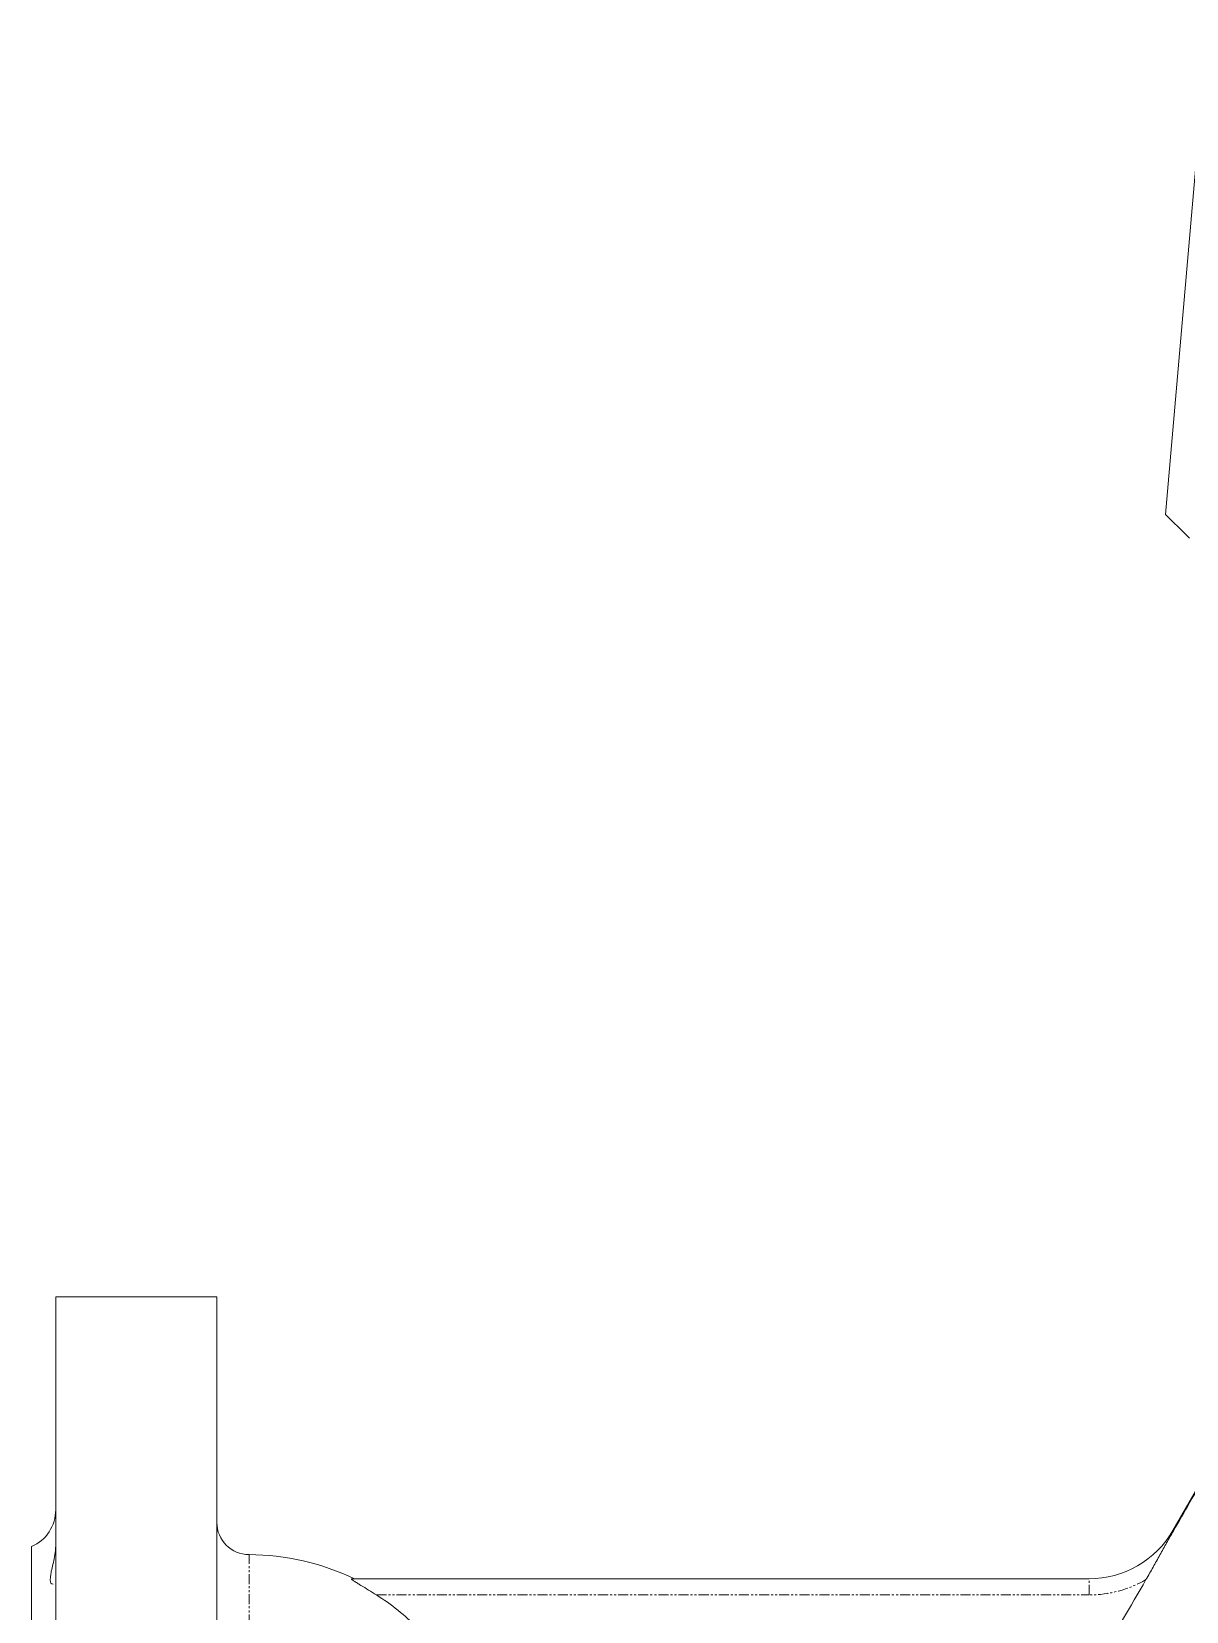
# Model space of a CAD drawing. Extents: x 2569 to 19597, y 1825 to 16548.
# Drawn here: x 16662.9 to 16777.5, y 15220.3 to 15377.1 of the extents above; entities that cross this region are included whole.
import ezdxf

# ---------------------------------------------------------------- set-up
doc = ezdxf.new("R2010")
doc.units = 0
doc.linetypes.add('PHANTOM', pattern=[2.5, 1.25, -0.25, 0.25, -0.25, 0.25, -0.25])

# ---------------------------------------------------------------- blocks, each defined once
blk = doc.blocks.new('aaaqww')
at = {"color": 7, "linetype": 'Continuous', "lineweight": 5}
for p, q in [((-387089.61, 108648.11), (-387089.61, 108727.11)), ((-387086.61, 108617.11), (-387086.61, 108727.11)), ((-387066.61, 108617.11), (-387066.61, 108727.11)), ((-386958.32, 108652.11), (-387049.88, 108652.11)), ((-386942.89, 108637.39), (-386947.92, 108646.11)), ((-386946.25, 108522.62), (-386948.85, 108520.02)), ((-386943.61, 108460.11), (-386948.85, 108520.02))]:
    blk.add_line(p, q, dxfattribs=at)
at = {"color": 7, "linetype": 'PHANTOM', "lineweight": 5}
for p, q in [((-387062.61, 108670.27), (-387062.61, 108649.11)), ((-387046.8, 108654.11), (-386958.32, 108654.11)), ((-386958.32, 108654.11), (-386958.32, 108652.11))]:
    blk.add_line(p, q, dxfattribs=at)
at = {"color": 7, "linetype": 'PHANTOM', "lineweight": 5, "flags": 128}
blk.add_lwpolyline([(-386947.85, 108646.15), (-386947.87, 108646.14), (-386947.88, 108646.13), (-386947.9, 108646.13), (-386947.91, 108646.12), (-386947.91, 108646.12), (-386947.92, 108646.11), (-386947.92, 108646.11), (-386947.92, 108646.11)], dxfattribs=at)
at = {"color": 7, "linetype": 'Continuous', "lineweight": 5, "flags": 128}
blk.add_lwpolyline([(-386946.25, 108522.62), (-386946.17, 108522.7), (-386946.04, 108522.82), (-386945.88, 108522.99)], dxfattribs=at)
at = {"color": 7, "linetype": 'Continuous', "lineweight": 5}
for centre, radius, start, end in [((-387062.61, 108679.11), 29.58, 302.3115, 315), ((-387062.61, 108679.11), 30, 270, 295.8419), ((-386958.32, 108640.11), 12, 30, 90), ((-387062.61, 108645.11), 4, 90, 180), ((-387091.61, 108643.53), 5, 0, 66.4218)]:
    blk.add_arc(centre, radius, start, end, dxfattribs=at)
at = {"color": 7, "linetype": 'PHANTOM', "lineweight": 5}
blk.add_arc((-386958.32, 108640.11), 14, 59.7822, 90, dxfattribs=at)
at = {"color": 7, "linetype": 'Continuous', "lineweight": 5}
for points, degree in [([(-386951.27, 108652.21), (-386955.13, 108658.88), (-386958.99, 108665.55), (-386962.84, 108672.21)], 3), ([(-387086.61, 108617.11), (-387066.61, 108617.11)], 1)]:
    blk.add_open_spline(points, degree=degree, dxfattribs=at)
for points, knots in [([(-387086.61, 108647.72), (-387086.61, 108647.72), (-387086.61, 108648.5), (-387086.84, 108649.97), (-387087.33, 108651.7), (-387087.3, 108652.73), (-387087.03, 108652.75), (-387086.93, 108652.76)], [0, 0, 0, 0, 0.001452, 0.254556, 0.517014, 0.814264, 1, 1, 1, 1]), ([(-387049.88, 108652.11), (-387049.9, 108652.11), (-387049.91, 108652.12), (-387049.9, 108652.15), (-387049.88, 108652.17), (-387049.79, 108652.25), (-387049.69, 108652.32), (-387049.45, 108652.47), (-387049.31, 108652.56), (-387049.03, 108652.74), (-387048.88, 108652.83), (-387048.42, 108653.11), (-387048.1, 108653.3), (-387047.45, 108653.7), (-387047.12, 108653.9), (-387046.8, 108654.11)], [0, 0, 0, 0, 0.0625, 0.0625, 0.125, 0.125, 0.25, 0.25, 0.375, 0.375, 0.5, 0.5, 0.75, 0.75, 1, 1, 1, 1]), ([(-386947.85, 108646.15), (-386948, 108646.41), (-386948.15, 108646.66), (-386948.43, 108647.17), (-386948.57, 108647.41), (-386948.99, 108648.16), (-386949.26, 108648.65), (-386949.82, 108649.65), (-386950.1, 108650.15), (-386950.67, 108651.17), (-386950.97, 108651.68), (-386951.27, 108652.21)], [0, 0, 0, 0, 0.125, 0.125, 0.25, 0.25, 0.5, 0.5, 0.75, 0.75, 1, 1, 1, 1]), ([(-386947.85, 108646.15), (-386947.19, 108645), (-386946.52, 108643.84), (-386945.85, 108642.69), (-386944.97, 108641.16), (-386944.08, 108639.63), (-386943.2, 108638.1)], [0.020000001, 0.020000001, 0.020000001, 0.020000001, 0.024000001, 0.024000001, 0.024000001, 0.02930406, 0.02930406, 0.02930406, 0.02930406])]:
    blk.add_open_spline(points, degree=3, knots=knots, dxfattribs=at)

msp = doc.modelspace()

# ---------------------------------------------------------------- block references
at = {"xscale": -0.8, "yscale": 0.8, "zscale": 0.8, "rotation": 180}
msp.add_blockref('aaaqww', (326334.54162, 102145.20973, 4731.76976), dxfattribs=at)

doc.saveas('drawing.dxf')
